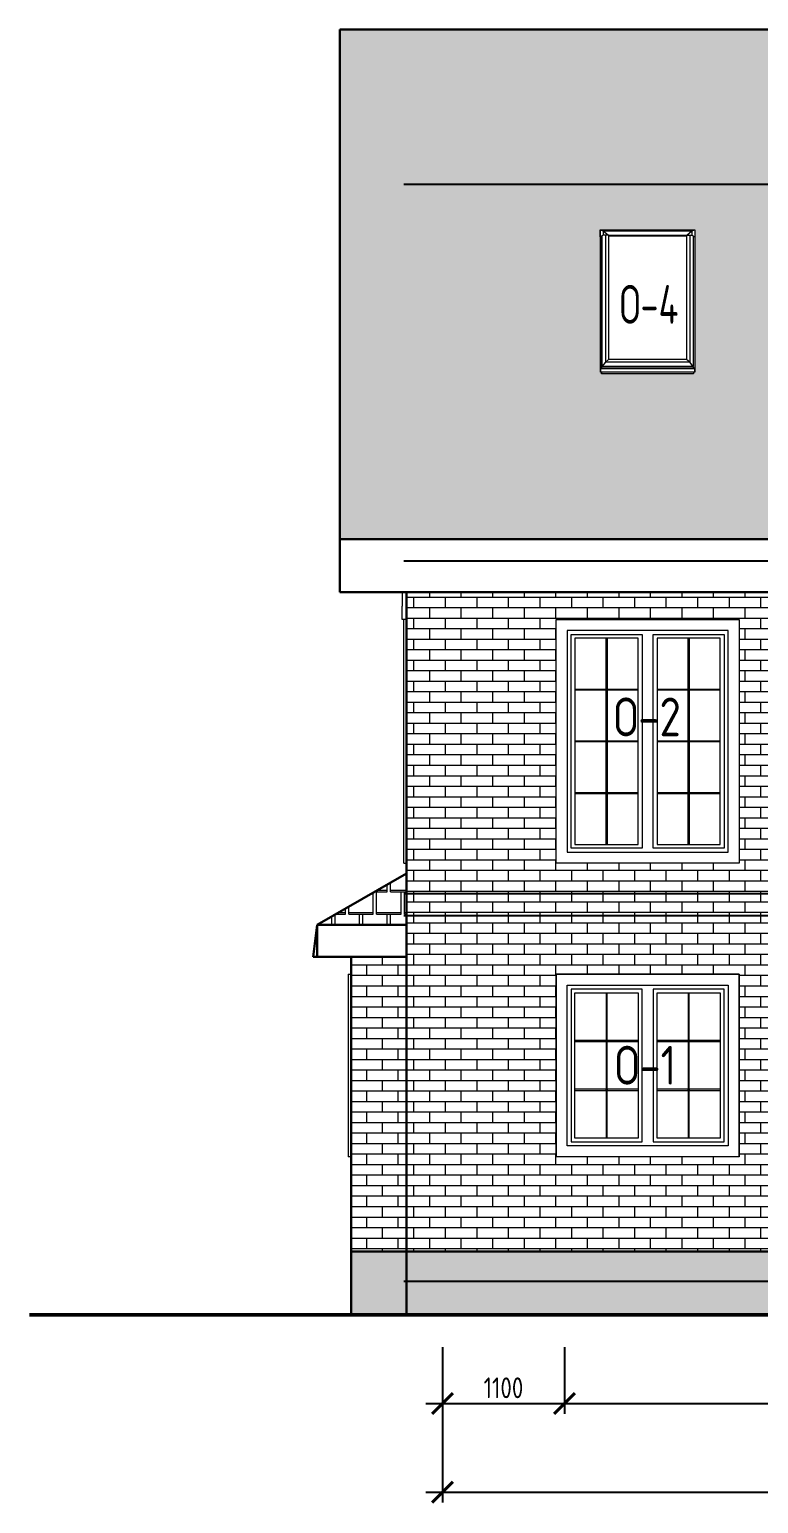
# Model space of a CAD drawing. Header units: millimetres. Extents: x -56498 to 234605, y -296269 to -29969.
# Drawn here: x 158259 to 164834, y -137920 to -124617 of the extents above; entities that cross this region are included whole.
import ezdxf
from ezdxf.enums import TextEntityAlignment as Align

# ---------------------------------------------------------------- set-up
doc = ezdxf.new("R2010")
doc.units = ezdxf.units.MM
doc.header["$LTSCALE"] = 100
doc.header["$PDMODE"] = 35
for name, color, linetype, lineweight in [('0.3', 7, 'Continuous', 30), ('0.5', 7, 'Continuous', 50), ('Примітки 0.09', 200, 'Continuous', 9), ('Розміри 0.09', 5, 'Continuous', 9), ('Тонкі 0.18', 142, 'Continuous', 18), ('Штрихування 0.09', 253, 'Continuous', 9)]:
    doc.layers.add(name, color=color, linetype=linetype, lineweight=lineweight)
doc.layers.add('ViewPorts', color=240, linetype='Continuous', plot=False)
doc.styles.add('GOST 2.304', font='CS_Gost2304.shx')
doc.styles.add('SPDS', font='SPDS.shx', dxfattribs={"width": 0.9})
doc.dimstyles.new('SPDS', dxfattribs={"dimscale": 100, "dimtxt": 2.5, "dimasz": 2.5, "dimexe": 1.25, "dimexo": 0.625, "dimtad": 1, "dimrnd": 0.001, "dimtxsty": 'GOST 2.304', "dimblk": 'ARCHTICK', "dimcen": 2.5, "dimdle": 2, "dimadec": 0, "dimazin": 2, "dimtfac": 0.75, "dimtmove": 1, "dimatfit": 3, "dimfxl": 0, "dimtolj": 1, "dimarcsym": 0})
pattern_1 = [(0, (15, 0), (125, 200), [220, -30]), (0, (15, 15), (125, 200), [220, -30]), (90, (235, 0), (-125, 200), [200, -200]), (90, (265, 0), (-125, 200), [200, -200])]

# ---------------------------------------------------------------- blocks, each defined once
blk = doc.blocks.new('_ArchTick')
at = {"color": 0, "linetype": 'ByBlock', "const_width": 0.15}
blk.add_lwpolyline([(-0.5, -0.5), (0.5, 0.5)], dxfattribs=at)
blk = doc.blocks.new('*D12')
at = {"layer": 'Defpoints', "color": 0, "transparency": 16777216}
for p in [(161984, -136461), (163084, -136461), (163084, -137017)]:
    blk.add_point(p, dxfattribs=at)
at = {"layer": 'Розміри 0.09', "color": 0, "lineweight": -2, "transparency": 16777216}
for p, q in [((161984, -136508), (161984, -137110)), ((163084, -136508), (163084, -137110)), ((161834, -137017), (163234, -137017))]:
    blk.add_line(p, q, dxfattribs=at)
at = {"layer": 'Розміри 0.09', "color": 0, "lineweight": -2, "transparency": 16777216, "xscale": 187.5, "yscale": 187.5, "zscale": 187.5, "rotation": 180}
blk.add_blockref('_ArchTick', (161984, -137017), dxfattribs=at)
at = {"layer": 'Розміри 0.09', "color": 0, "lineweight": -2, "transparency": 16777216, "xscale": 187.5, "yscale": 187.5, "zscale": 187.5}
blk.add_blockref('_ArchTick', (163084, -137017), dxfattribs=at)
at = {"layer": 'Розміри 0.09', "color": 0, "transparency": 16777216, "insert": (162534, -136876), "char_height": 187.5, "attachment_point": 5, "style": 'GOST 2.304'}
blk.add_mtext('\\A1;1100', dxfattribs=at)
blk = doc.blocks.new('*D13')
at = {"layer": 'Defpoints', "color": 0, "transparency": 16777216}
for p in [(163084, -136461), (169484, -136660), (169484, -137017)]:
    blk.add_point(p, dxfattribs=at)
at = {"layer": 'Розміри 0.09', "color": 0, "lineweight": -2, "transparency": 16777216}
for p, q in [((163084, -136508), (163084, -137110)), ((169484, -136707), (169484, -137110)), ((162934, -137017), (169634, -137017))]:
    blk.add_line(p, q, dxfattribs=at)
at = {"layer": 'Розміри 0.09', "color": 0, "lineweight": -2, "transparency": 16777216, "xscale": 187.5, "yscale": 187.5, "zscale": 187.5, "rotation": 180}
blk.add_blockref('_ArchTick', (163084, -137017), dxfattribs=at)
at = {"layer": 'Розміри 0.09', "color": 0, "lineweight": -2, "transparency": 16777216, "xscale": 187.5, "yscale": 187.5, "zscale": 187.5}
blk.add_blockref('_ArchTick', (169484, -137017), dxfattribs=at)
at = {"layer": 'Розміри 0.09', "color": 0, "transparency": 16777216, "insert": (166284, -136871), "char_height": 187.5, "attachment_point": 5, "style": 'GOST 2.304'}
blk.add_mtext('\\A1;6400', dxfattribs=at)
blk = doc.blocks.new('*D18')
at = {"layer": 'Defpoints', "color": 0, "transparency": 16777216}
for p in [(161984, -137017), (182984, -137017), (182984, -137817)]:
    blk.add_point(p, dxfattribs=at)
at = {"layer": 'Розміри 0.09', "color": 0, "lineweight": -2, "transparency": 16777216}
for p, q in [((161984, -137063), (161984, -137910)), ((182984, -137063), (182984, -137910)), ((161834, -137817), (183134, -137817))]:
    blk.add_line(p, q, dxfattribs=at)
at = {"layer": 'Розміри 0.09', "color": 0, "lineweight": -2, "transparency": 16777216, "xscale": 187.5, "yscale": 187.5, "zscale": 187.5, "rotation": 180}
blk.add_blockref('_ArchTick', (161984, -137817), dxfattribs=at)
at = {"layer": 'Розміри 0.09', "color": 0, "lineweight": -2, "transparency": 16777216, "xscale": 187.5, "yscale": 187.5, "zscale": 187.5}
blk.add_blockref('_ArchTick', (182984, -137817), dxfattribs=at)
at = {"layer": 'Розміри 0.09', "color": 0, "transparency": 16777216, "insert": (171868, -137669), "char_height": 187.5, "attachment_point": 5, "style": 'GOST 2.304'}
blk.add_mtext('\\A1;21000', dxfattribs=at)

msp = doc.modelspace()

# ---------------------------------------------------------------- hatches: boundary and pattern name
at = {"layer": 'Штрихування 0.09', "ltscale": 0.75}
h = msp.add_hatch(dxfattribs=at)
h.set_pattern_fill('SQSHNGLE', color=256, scale=500, style=0, pattern_type=2)
h.set_pattern_definition(pattern_1)
h.paths.add_polyline_path([(166484.132, -126486.868), (166482.181, -126487.889), (166482.181, -126424.836), (166909.171, -126424.836), (166909.171, -124616.629), (163834.182, -124616.629), (163834.182, -126424.836), (164261.127, -126424.836), (164261.127, -126487.889), (164259.177, -126486.866), (164259.177, -127679.927), (164259.177, -127723.222), (163834.182, -127723.222), (163834.182, -129216.656), (166909.171, -129216.656), (166909.171, -127723.222), (166484.132, -127723.222), (166484.132, -127679.927)])
h.paths.add_polyline_path([(163834.182, -124616.629), (161059.171, -124616.629), (161059.171, -129216.656), (163834.182, -129216.656), (163834.182, -127723.222), (163409.166, -127723.222), (163409.166, -127679.927), (163409.166, -126486.846), (163407.162, -126487.889), (163407.162, -126424.836), (163834.182, -126424.836)])
h.paths.add_polyline_path([(172214.128, -124933.064), (172214.128, -124616.629), (166909.171, -124616.629), (166909.171, -126424.836), (167336.161, -126424.836), (167336.161, -126487.889), (167334.135, -126486.846), (167334.135, -127679.927), (167334.135, -127723.222), (166909.171, -127723.222), (166909.171, -129216.656), (168559.166, -129216.656), (169496.961, -128117.534)])
h = msp.add_hatch(dxfattribs=at)
h.set_pattern_fill('AR-BRSTD', color=256, scale=1.4, style=0)
h.paths.add_polyline_path([(165474.228, -131566.621), (165159.229, -131566.621), (165159.229, -131646.609), (165474.228, -131646.609)], flags=17)
h.paths.add_polyline_path([(165474.228, -131686.603), (165226.686, -131686.603), (165474.228, -131868.864)], flags=17)
h.paths.add_polyline_path([(165474.228, -131968.211), (165159.229, -131736.276), (165159.229, -132306.922), (165474.228, -132074.987)], flags=17)
h.paths.add_polyline_path([(165709.758, -132141.619), (165518.731, -132141.619), (165226.686, -132356.595), (166001.803, -132356.595)], flags=17)
h.paths.add_polyline_path([(166069.26, -132141.619), (165844.696, -132141.619), (166069.26, -132306.922)], flags=17)
h.paths.add_polyline_path([(166383.792, -132141.619), (166159.228, -132141.619), (166159.228, -132306.922)], flags=17)
h.paths.add_polyline_path([(166709.757, -132141.619), (166518.73, -132141.619), (166226.685, -132356.595), (167001.803, -132356.595)], flags=17)
h.paths.add_polyline_path([(167069.26, -132141.619), (166844.696, -132141.619), (167069.26, -132306.922)], flags=17)
h.paths.add_polyline_path([(165474.153, -129941.65), (167124.186, -129941.65), (168774.143, -129941.65), (168774.143, -131041.634), (169159.151, -131041.634), (169159.151, -129941.65), (169159.151, -129821.593), (169159.151, -128911.636), (169159.151, -128898.636), (168559.166, -129601.814), (168559.127, -129601.78), (168480.154, -129694.333), (161659.171, -129694.333), (161659.171, -131041.634), (163009.166, -131041.634), (163009.166, -129941.65), (164659.191, -129941.65), (164659.191, -131041.634), (165474.153, -131041.634)])
h.paths.add_polyline_path([(165474.153, -131041.634), (164659.191, -131041.634), (164659.191, -132141.619), (163009.166, -132141.619), (163009.166, -131041.634), (161659.171, -131041.634), (161659.171, -133966.634), (163009.166, -133966.634), (163009.166, -133141.618), (164659.191, -133141.618), (164659.191, -133966.634), (165474.153, -133966.634), (165474.153, -133141.618), (168774.143, -133141.618), (168774.143, -133966.634), (169159.151, -133966.634), (169159.151, -132666.595), (165009.206, -132666.595), (165009.206, -132416.598), (165059.206, -132416.598), (165059.206, -131566.621), (165049.226, -131566.621), (165049.226, -131526.627), (165474.153, -131526.627)])
h.paths.add_polyline_path([(169159.151, -133966.634), (168774.143, -133966.634), (168774.143, -134791.651), (165474.153, -134791.651), (165474.153, -133966.634), (164659.191, -133966.634), (164659.191, -134791.576), (164659.191, -134791.651), (163009.166, -134791.651), (163009.166, -133966.634), (161659.171, -133966.634), (161659.171, -135646.592), (169159.151, -135646.592)])
h.paths.add_polyline_path([(169159.151, -131041.634), (168774.143, -131041.634), (168774.143, -131526.627), (169159.151, -131526.627)])
h.paths.add_polyline_path([(169069.258, -131566.621), (168774.218, -131566.621), (168774.218, -131646.609), (169069.258, -131646.609)], flags=17)
h.paths.add_polyline_path([(169001.801, -131686.603), (168774.218, -131686.603), (168774.218, -131854.172)], flags=17)
h.paths.add_polyline_path([(169069.258, -131736.276), (168774.218, -131953.515), (168774.218, -132089.741), (169069.258, -132306.922)], flags=17)
h.paths.add_polyline_path([(168774.218, -132189.07), (168774.218, -132356.595), (169001.801, -132356.595)], flags=17)
h = msp.add_hatch(dxfattribs=at)
h.set_pattern_fill('SQSHNGLE', color=256, scale=500, style=0, pattern_type=2)
h.set_pattern_definition(pattern_1)
h.paths.add_polyline_path([(161659.171, -132233.462), (160854.361, -132698.082), (161659.171, -132698.082)])
h = msp.add_hatch(dxfattribs=at)
h.set_pattern_fill('AR-BRSTD', color=256, scale=1.4, style=0)
h.paths.add_polyline_path([(161659.171, -132986.819), (161159.171, -132986.819), (161159.171, -133966.634), (161659.171, -133966.634)])
h.paths.add_polyline_path([(161659.171, -133966.634), (161159.171, -133966.634), (161159.171, -135646.592), (161659.171, -135646.592)])
at = {"layer": 'Штрихування 0.09'}
msp.add_hatch(color=256, dxfattribs=at).paths.add_polyline_path([(163884.149, -133276.607), (163784.201, -133276.607), (163784.201, -133276.982), (163884.149, -133276.982), (163884.149, -133276.607)], flags=0)
at = {"layer": 'Штрихування 0.09', "ltscale": 0.75}
h = msp.add_hatch(dxfattribs=at)
h.set_pattern_fill('FLGSTONE', scale=1000, angle=30, style=0, pattern_type=2)
h.set_pattern_definition([(30, (0, 0), (-500, 866.0254), [200, -800]), (30, (635.5, 459.3), (-500, 866.0254), [180, -820]), (30, (632.8, 503.9), (-500, 866.0254), [160, -840]), (30, (171.8, 422.5), (-500, 866.0254), [120, -40, 80, -760]), (30, (-150, 259.8), (-500, 866.0254), [60, -840, 60, -40]), (30, (169.1, 467.1), (-500, 866.0254), [200, -800]), (30, (626.7, 754.4), (-500, 866.0254), [140, -860]), (30, (131.1, 653), (-500, 866.0254), [140, -40, 260, -560]), (30, (128.4, 697.7), (-500, 866.0254), [240, -40, 60, -40, 40, -580]), (30, (-42.9, 714.3), (-500, 866.0254), [100, -900]), (30, (-62.9, 748.9), (-500, 866.0254), [120, -880]), (30, (100.3, 866.2), (-500, 866.0254), [100, -900]), (30, (-256.1, 683.5), (-500, 866.0254), [100, -900]), (30, (80.3, 900.9), (-500, 866.0254), [120, -880]), (30, (-310.7, 698.2), (-500, 866.0254), [120, -880]), (30, (-202.2, 830.1), (-500, 866.0254), [240, -240, 80, -40, 120, -280]), (30, (-222.2, 864.8), (-500, 866.0254), [240, -240, 240, -280]), (30, (-480, 831.4), (-500, 866.0254), [200, -800]), (120, (0, 0), (-866.0254, -500), [300, -540, 120, -40]), (120, (173.2, 100), (-866.0254, -500), [160, -600, 200, -40]), (120, (207.8, 120), (-866.0254, -500), [160, -600, 60, -40, 100, -40]), (120, (134.4, 447.1), (-866.0254, -500), [60, -940]), (120, (169.1, 467.1), (-866.0254, -500), [60, -940]), (120, (93.7, 677.7), (-866.0254, -500), [100, -900]), (120, (128.4, 697.7), (-866.0254, -500), [100, -900]), (120, (390.3, 363.9), (-866.0254, -500), [160, -460, 340, -40]), (120, (342.3, 567.1), (-866.0254, -500), [180, -820]), (120, (376.9, 587.1), (-866.0254, -500), [180, -820]), (120, (355.7, 343.9), (-866.0254, -500), [160, -440, 100, -40, 220, -40]), (120, (178.9, 1050.1), (-866.0254, -500), [180, -820]), (120, (193.5, 1104.8), (-866.0254, -500), [160, -840]), (120, (598.2, 483.9), (-866.0254, -500), [80, -920]), (120, (632.8, 503.9), (-866.0254, -500), [80, -340, 280, -300]), (120, (457.5, 887.7), (-866.0254, -500), [280, -720]), (120, (592.1, 734.4), (-866.0254, -500), [160, -840]), (120, (626.7, 754.4), (-866.0254, -500), [160, -840]), (120, (771.4, 583.9), (-866.0254, -500), [180, -560, 220, -40]), (75, (-300, 519.6), (-500, 866.0253), [169.7056, -1244.508]), (75, (-118.04, 324.45), (-500, 866.0253), [169.7056, -1244.508]), (75, (-73.4, 327.1), (-500, 866.0253), [169.7056, -1244.508]), (75, (90.5, 283.2), (-500, 866.0253), [169.7056, -1244.508]), (75, (127.85, 258.56), (-500, 866.0253), [169.7056, -1244.058]), (75, (568.9, 374.64), (-500, 866.0253), [113.137, -1301.0765]), (75, (592.8, 573.2), (-500, 866.0253), [141.4213, -1272.792]), (75, (555.5, 597.85), (-500, 866.0253), [141.4213, -1272.792]), (75, (492.1, 907.65), (-500, 866.0253), [254.5584, -1159.655]), (75, (546.74, 893), (-500, 866.0253), [84.853, -1329.3607]), (75, (613.54, 377.3), (-500, 866.0253), [84.853, -1329.3607]), (75, (78.4, 784.26), (-500, 866.0253), [84.853, -1329.3607]), (75, (41.05, 808.9), (-500, 866.0253), [56.5685, -1357.645]), (165, (-87.5, 711.6), (-866.0253, -500), [84.853, -1329.3607]), (165, (-62.9, 748.9), (-866.0253, -500), [113.137, -1301.0765]), (345, (421.4, 1190.14), (866.0253, 500), [141.4213, -1272.792]), (345, (-73.4, 327.1), (866.0253, 500), [169.7056, -1244.508]), (345, (-98.04, 289.8), (866.0253, 500), [197.99, -1216.2237]), (345, (-420, 727.46), (866.0253, 500), [113.137, -1301.0765]), (236.56505, (355.7, 343.92), (-866.0254, -500), [268.33, -1967.738]), (236.56505, (375.7, 309.3), (-866.0254, -500), [268.33, -1967.738]), (183.43495, (101.77, 543.73), (-866.0254, -500), [134.16, -44.72, 223.61, -1833.578]), (183.43495, (104.45, 499.1), (-866.0254, -500), [134.16, -44.72, 223.61, -1833.578]), (183.43495, (588.9, 340), (-866.0254, -500), [178.8854, -2057.1826]), (183.43495, (568.9, 374.64), (-866.0254, -500), [178.8854, -2057.1826]), (183.43495, (558.2, 553.2), (-866.0254, -500), [178.8854, -2057.1826]), (183.43495, (555.5, 597.85), (-866.0254, -500), [178.8854, -2057.1826]), (93.43495, (-76.8, 533), (-500, 866.0254), [178.8854, -2057.1826]), (93.43495, (-32.15, 535.7), (-500, 866.0254), [178.8854, -2057.1826]), (93.43495, (221.58, 936.2), (-500, 866.0254), [134.16, -2101.908]), (93.43495, (139.1, 519.1), (-500, 866.0254), [134.16, -2101.908]), (93.43495, (101.77, 543.73), (-500, 866.0254), [134.16, -2101.908]), (93.43495, (184.26, 960.86), (-500, 866.0254), [89.4427, -2146.6253]), (326.56505, (186.94, 916.2), (500, -866.0254), [178.8854, -2057.1826]), (326.56505, (221.58, 936.2), (500, -866.0254), [178.8854, -2057.1826])])
h.paths.add_polyline_path([(183309.139, -135646.592), (175809.181, -135646.592), (175809.181, -136216.577), (183309.139, -136216.577)])
h.paths.add_polyline_path([(183809.101, -135646.592), (183309.139, -135646.592), (183309.139, -136216.577), (183809.101, -136216.577)])
h.paths.add_polyline_path([(175809.181, -135646.592), (169159.151, -135646.592), (169159.151, -136216.577), (175809.181, -136216.577)])
h.paths.add_polyline_path([(169159.151, -135646.592), (161659.171, -135646.592), (161659.171, -136216.577), (169159.151, -136216.577)])
h.paths.add_polyline_path([(161659.171, -135646.592), (161159.171, -135646.592), (161159.171, -136216.577), (161659.171, -136216.577)])

# ---------------------------------------------------------------- linework, layer by layer
for p, q in [((163409.166, -126486.846), (163407.162, -126487.889)), ((164261.127, -126487.889), (164259.177, -126486.846))]:
    msp.add_line(p, q)
at = {"layer": '0.3'}
for p, q in [((161059.171, -124616.629), (161059.171, -129216.656)), ((172214.128, -124616.629), (161059.171, -124616.629)), ((172214.128, -124616.629), (161059.171, -124616.629)), ((161059.171, -124616.629), (161059.171, -129216.656)), ((161059.171, -129216.656), (168559.166, -129216.656)), ((161059.171, -129216.656), (168559.166, -129216.656)), ((161059.171, -129694.333), (161059.171, -129216.656)), ((168480.154, -129694.333), (161059.171, -129694.333)), ((168480.154, -129694.333), (161659.171, -129694.333)), ((161659.171, -129694.333), (161659.171, -136216.577)), ((161659.171, -136216.577), (161659.171, -129694.333)), ((161659.171, -132233.462), (160854.361, -132698.082)), ((161659.171, -132233.462), (160854.361, -132698.082)), ((160817.751, -132986.819), (160854.361, -132698.082)), ((160854.361, -132698.082), (161659.171, -132698.082)), ((160854.361, -132986.819), (160854.361, -132698.082)), ((160854.361, -132698.082), (161659.171, -132698.082)), ((161659.171, -132986.819), (160817.751, -132986.819)), ((161159.171, -132986.819), (161159.171, -134791.651)), ((161659.171, -132986.819), (161159.171, -132986.819)), ((161159.171, -136216.577), (161159.171, -132986.819)), ((161659.171, -136216.577), (161659.171, -132986.819)), ((161159.171, -135646.592), (183809.101, -135646.592))]:
    msp.add_line(p, q, dxfattribs=at)
at = {"layer": '0.5'}
msp.add_line((158259.171, -136216.577), (186709.101, -136216.577), dxfattribs=at)
at = {"layer": 'ViewPorts'}
for p, q in [((183309.139, -126016.592), (161634.184, -126016.592)), ((183309.139, -129216.592), (161634.184, -129216.592)), ((183309.139, -129416.592), (161634.184, -129416.592)), ((183309.139, -132416.592), (161634.184, -132416.592)), ((183309.139, -132616.592), (161634.184, -132616.592)), ((183309.139, -135916.592), (161634.184, -135916.592))]:
    msp.add_line(p, q, dxfattribs=at)
at = {"layer": 'Тонкі 0.18'}
for p, q in [((163407.162, -126487.889), (163407.162, -126424.836)), ((163407.162, -126424.836), (164261.127, -126424.836)), ((163407.162, -126424.836), (163407.162, -126487.889)), ((163407.162, -126424.836), (164261.127, -126424.836)), ((163407.162, -126487.889), (163407.162, -126503.594)), ((163409.166, -127710.766), (163409.166, -126486.846)), ((163409.166, -126486.846), (163409.166, -127679.927)), ((164259.177, -126486.846), (164259.177, -127710.766)), ((164259.177, -126486.846), (164259.177, -127679.927)), ((164261.127, -126424.836), (164261.127, -126487.889)), ((164261.127, -126424.836), (164261.127, -126487.889)), ((164261.127, -126487.889), (164261.127, -126503.594)), ((164259.177, -127679.927), (163409.166, -127679.927)), ((163409.166, -127679.927), (163409.166, -127710.766)), ((163419.168, -127710.766), (163409.166, -127710.766)), ((164259.177, -127710.766), (163409.166, -127710.766)), ((163419.168, -127723.222), (163419.168, -127710.766)), ((163419.168, -127710.766), (163419.168, -127723.222)), ((164259.177, -127710.766), (164249.197, -127710.766)), ((164249.197, -127710.766), (164249.197, -127723.222)), ((164249.197, -127710.766), (164249.197, -127723.222)), ((164259.177, -127710.766), (164259.177, -127679.927)), ((164249.197, -127723.222), (163419.168, -127723.222)), ((164249.197, -127723.222), (163419.168, -127723.222)), ((163009.166, -132141.619), (163009.166, -129941.65)), ((163009.166, -129941.65), (164659.191, -129941.65)), ((163009.166, -132141.619), (163009.166, -129941.65)), ((163009.166, -129941.65), (164659.191, -129941.65)), ((164659.191, -129941.65), (164659.191, -132141.619)), ((164659.191, -129941.65), (164659.191, -132141.619)), ((163109.166, -130041.597), (163109.166, -132041.596)), ((164559.169, -130041.597), (163109.166, -130041.597)), ((164559.169, -132041.596), (164559.169, -130041.597)), ((163109.166, -132041.596), (164559.169, -132041.596)), ((164659.191, -132141.619), (163009.166, -132141.619)), ((164659.191, -132141.619), (163009.166, -132141.619)), ((163009.166, -134791.651), (163009.166, -133141.618)), ((163009.166, -133141.618), (164659.191, -133141.618)), ((163009.166, -133141.618), (163009.166, -134791.651)), ((164659.191, -133141.618), (163009.166, -133141.618)), ((164659.191, -133141.618), (164659.191, -134791.651)), ((164659.191, -134791.576), (164659.191, -133141.618)), ((163109.166, -134691.628), (163109.166, -133241.64)), ((163109.166, -133241.64), (164559.169, -133241.64)), ((164559.169, -133241.64), (164559.169, -134691.628)), ((164559.169, -134691.628), (163109.166, -134691.628)), ((164659.191, -134791.651), (163009.166, -134791.651))]:
    msp.add_line(p, q, dxfattribs=at)
at = {"layer": 'Штрихування 0.09'}
for p, q in [((163407.162, -126424.836), (163434.168, -126433.713)), ((163434.168, -126473.76), (163407.162, -126487.889)), ((163422.169, -126480.04), (163422.169, -127658.774)), ((163434.168, -126433.713), (163434.168, -126473.76)), ((163434.168, -126433.713), (163481.162, -126473.76)), ((163434.168, -126433.713), (164234.19, -126433.713)), ((163481.162, -126473.76), (163434.168, -126473.76)), ((163454.6, -126473.76), (163454.6, -127619.231)), ((163481.162, -126477.421), (163481.162, -126473.76)), ((163481.162, -126473.76), (164187.142, -126473.76)), ((163481.162, -126477.421), (164187.142, -126477.421)), ((163482.723, -126477.421), (163482.723, -127595.264)), ((163482.723, -126478.322), (164185.642, -126478.322)), ((164185.642, -126477.421), (164185.642, -127595.264)), ((164187.142, -126473.76), (164234.19, -126433.713)), ((164187.142, -126477.421), (164187.142, -126473.76)), ((164187.142, -126473.76), (164234.19, -126473.76)), ((164213.705, -126473.76), (164213.705, -127619.231)), ((164234.19, -126433.713), (164261.127, -126424.836)), ((164234.19, -126433.713), (164234.19, -126473.76)), ((164234.19, -126473.76), (164261.127, -126487.889)), ((164246.195, -126480.04), (164246.195, -127658.774)), ((163425.051, -127665.325), (163409.166, -127679.927)), ((163454.6, -127619.231), (163422.169, -127658.774)), ((164246.195, -127658.774), (163422.169, -127658.774)), ((163422.169, -127658.774), (163422.169, -127665.325)), ((164246.195, -127665.325), (163422.169, -127665.325)), ((163482.723, -127595.264), (163454.6, -127619.231)), ((164213.705, -127619.231), (163454.6, -127619.231)), ((164185.642, -127595.264), (163482.723, -127595.264)), ((164213.705, -127619.231), (164185.642, -127595.264)), ((164246.195, -127658.774), (164213.705, -127619.231)), ((164259.177, -127679.927), (164243.269, -127665.325)), ((164246.195, -127665.325), (164246.195, -127658.774)), ((161624.166, -129821.593), (161624.166, -129694.333)), ((161624.166, -129821.593), (161619.169, -129821.593)), ((161619.169, -129941.65), (161619.169, -129821.593)), ((161659.171, -129941.65), (161619.169, -129941.65)), ((161634.169, -132141.619), (161634.169, -129941.65)), ((163144.17, -132006.629), (163144.17, -130076.639)), ((163144.17, -130076.639), (163784.201, -130076.639)), ((163784.201, -130076.639), (163784.201, -132006.629)), ((163884.149, -132006.629), (163884.149, -130076.639)), ((163884.149, -130076.639), (164524.127, -130076.639)), ((164524.127, -130076.639), (164524.127, -132006.629)), ((163179.167, -130111.605), (163179.167, -131971.588)), ((163749.16, -130111.605), (163179.167, -130111.605)), ((163459.17, -130569.097), (163459.17, -130111.605)), ((163469.164, -130111.605), (163469.164, -130569.097)), ((163749.16, -131971.588), (163749.16, -130111.605)), ((163919.19, -130111.605), (163919.19, -131971.588)), ((164489.161, -130111.605), (163919.19, -130111.605)), ((164199.148, -130569.097), (164199.148, -130111.605)), ((164209.128, -130111.605), (164209.128, -130569.097)), ((164489.161, -131971.588), (164489.161, -130111.605)), ((163179.167, -130569.097), (163459.17, -130569.097)), ((163459.17, -130579.152), (163179.167, -130579.152)), ((163459.17, -130569.097), (163459.17, -130579.152)), ((163459.17, -131036.644), (163459.17, -130579.152)), ((163469.164, -130579.152), (163469.164, -130569.097)), ((163469.164, -130569.097), (163749.16, -130569.097)), ((163469.164, -130579.152), (163469.164, -131036.644)), ((163749.16, -130579.152), (163469.164, -130579.152)), ((163919.19, -130569.097), (164199.148, -130569.097)), ((164199.148, -130579.152), (163919.19, -130579.152)), ((164199.148, -130569.097), (164199.148, -130579.152)), ((164199.148, -131036.644), (164199.148, -130579.152)), ((164209.128, -130579.152), (164209.128, -130569.097)), ((164209.128, -130569.097), (164489.161, -130569.097)), ((164209.128, -130579.152), (164209.128, -131036.644)), ((164489.161, -130579.152), (164209.128, -130579.152)), ((163179.167, -131036.644), (163459.17, -131036.644)), ((163459.17, -131036.644), (163459.17, -131046.624)), ((163469.164, -131046.624), (163469.164, -131036.644)), ((163469.164, -131036.644), (163749.16, -131036.644)), ((163919.19, -131036.644), (164199.148, -131036.644)), ((164199.148, -131036.644), (164199.148, -131046.624)), ((164209.128, -131046.624), (164209.128, -131036.644)), ((164209.128, -131036.644), (164489.161, -131036.644)), ((163459.17, -131046.624), (163179.167, -131046.624)), ((163459.17, -131504.116), (163459.17, -131046.624)), ((163469.164, -131046.624), (163469.164, -131504.116)), ((163749.16, -131046.624), (163469.164, -131046.624)), ((164199.148, -131046.624), (163919.19, -131046.624)), ((164199.148, -131504.116), (164199.148, -131046.624)), ((164209.128, -131046.624), (164209.128, -131504.116)), ((164489.161, -131046.624), (164209.128, -131046.624)), ((163179.167, -131504.116), (163459.17, -131504.116)), ((163459.17, -131514.096), (163179.167, -131514.096)), ((163459.17, -131504.116), (163459.17, -131514.096)), ((163459.17, -131971.588), (163459.17, -131514.096)), ((163469.164, -131514.096), (163469.164, -131504.116)), ((163469.164, -131504.116), (163749.16, -131504.116)), ((163469.164, -131514.096), (163469.164, -131971.588)), ((163749.16, -131514.096), (163469.164, -131514.096)), ((163919.19, -131504.116), (164199.148, -131504.116)), ((164199.148, -131514.096), (163919.19, -131514.096)), ((164199.148, -131504.116), (164199.148, -131514.096)), ((164199.148, -131971.588), (164199.148, -131514.096)), ((164209.128, -131514.096), (164209.128, -131504.116)), ((164209.128, -131504.116), (164489.161, -131504.116)), ((164209.128, -131514.096), (164209.128, -131971.588)), ((164489.161, -131514.096), (164209.128, -131514.096)), ((163179.167, -131971.588), (163749.16, -131971.588)), ((163919.19, -131971.588), (164489.161, -131971.588)), ((163784.201, -132006.629), (163144.17, -132006.629)), ((164524.127, -132006.629), (163884.149, -132006.629)), ((161634.169, -132141.619), (161659.171, -132141.619)), ((161134.169, -133141.618), (161134.169, -134791.651)), ((161134.169, -133141.618), (161159.171, -133141.618)), ((163144.17, -133276.607), (163144.17, -134656.587)), ((163784.201, -133276.607), (163144.17, -133276.607)), ((163784.201, -134656.587), (163784.201, -133276.607)), ((163884.149, -133276.607), (163884.149, -134656.587)), ((164524.127, -133276.607), (163884.149, -133276.607)), ((164524.127, -134656.587), (164524.127, -133276.607)), ((163179.167, -134621.62), (163179.167, -133311.649)), ((163179.167, -133311.649), (163749.16, -133311.649)), ((163459.17, -133311.649), (163459.17, -133741.603)), ((163469.164, -133741.603), (163469.164, -133311.649)), ((163749.16, -133311.649), (163749.16, -134621.62)), ((163919.19, -134621.62), (163919.19, -133311.649)), ((163919.19, -133311.649), (164489.161, -133311.649)), ((164199.148, -133311.649), (164199.148, -133741.603)), ((164209.128, -133741.603), (164209.128, -133311.649)), ((164489.161, -133311.649), (164489.161, -134621.62)), ((163459.17, -133741.603), (163179.167, -133741.603)), ((163179.167, -133751.582), (163459.17, -133751.582)), ((163459.17, -133751.582), (163459.17, -133741.603)), ((163459.17, -133751.582), (163459.17, -134181.611)), ((163749.16, -133741.603), (163469.164, -133741.603)), ((163469.164, -133741.603), (163469.164, -133751.582)), ((163469.164, -134181.611), (163469.164, -133751.582)), ((163469.164, -133751.582), (163749.16, -133751.582)), ((164199.148, -133741.603), (163919.19, -133741.603)), ((163919.19, -133751.582), (164199.148, -133751.582)), ((164199.148, -133751.582), (164199.148, -133741.603)), ((164199.148, -133751.582), (164199.148, -134181.611)), ((164489.161, -133741.603), (164209.128, -133741.603)), ((164209.128, -133741.603), (164209.128, -133751.582)), ((164209.128, -134181.611), (164209.128, -133751.582)), ((164209.128, -133751.582), (164489.161, -133751.582)), ((163459.17, -134181.611), (163179.167, -134181.611)), ((163179.167, -134191.591), (163459.17, -134191.591)), ((163459.17, -134191.591), (163459.17, -134181.611)), ((163459.17, -134191.591), (163459.17, -134619.519)), ((163749.16, -134181.611), (163469.164, -134181.611)), ((163469.164, -134181.611), (163469.164, -134191.591)), ((163469.164, -134619.519), (163469.164, -134191.591)), ((163469.164, -134191.591), (163749.16, -134191.591)), ((164199.148, -134181.611), (163919.19, -134181.611)), ((163919.19, -134191.591), (164199.148, -134191.591)), ((164199.148, -134191.591), (164199.148, -134181.611)), ((164199.148, -134191.591), (164199.148, -134621.62)), ((164489.161, -134181.611), (164209.128, -134181.611)), ((164209.128, -134181.611), (164209.128, -134191.591)), ((164209.128, -134621.62), (164209.128, -134191.591)), ((164209.128, -134191.591), (164489.161, -134191.591)), ((163749.16, -134621.62), (163179.167, -134621.62)), ((164489.161, -134621.62), (163919.19, -134621.62)), ((163144.17, -134656.587), (163784.201, -134656.587)), ((163884.149, -134656.587), (164524.127, -134656.587))]:
    msp.add_line(p, q, dxfattribs=at)
at = {"layer": 'Штрихування 0.09', "ltscale": 75}
msp.add_line((161159.171, -134791.651), (161134.169, -134791.651), dxfattribs=at)

# ---------------------------------------------------------------- texts
at = {"layer": 'Примітки 0.09', "style": 'SPDS', "width": 0.85}
msp.add_text('О-4', height=350, dxfattribs=at).set_placement((163847.18, -127272.684), align=Align.CENTER)
at = {"layer": 'Примітки 0.09', "style": 'SPDS'}
for s, p in [('О-2', (163831.452, -130996.37)), ('О-1', (163816.049, -134139.862))]:
    msp.add_text(s, height=350, dxfattribs=at).set_placement(p, align=Align.CENTER)

# ---------------------------------------------------------------- dimensions: what is measured, and where the dimension line sits
at = {"layer": 'Розміри 0.09'}
for base, p1, p2, picture, middle in [((163084.165, -137016.577), (161984.165, -136460.639), (163084.165, -136460.639), '*D12', (162534.165, -136875.952)), ((169484.165, -137016.577), (163084.165, -136460.639), (169484.165, -136659.838), '*D13', (166284.165, -136870.526))]:
    dim = msp.add_linear_dim(base=base, p1=p1, p2=p2, dimstyle='SPDS', override={"dimscale": 75, "dimlfac": 1, "dimtxsty": 'GOST 2.304', "dimblk1": 'ArchTick', "dimblk2": 'ArchTick', "dimsah": 1, "dimtolj": 1}, dxfattribs=at)
    dim.commit()
    dim.dimension.update_dxf_attribs({"geometry": picture, "text_midpoint": middle})
dim = msp.add_linear_dim(base=(182984.165, -137816.577), p1=(161984.165, -137016.577), p2=(182984.165, -137016.577), dimstyle='SPDS', override={"dimscale": 75, "dimlfac": 1, "dimtxsty": 'GOST 2.304', "dimblk1": 'ArchTick', "dimblk2": 'ArchTick', "dimsah": 1, "dimtolj": 1}, dxfattribs=at)
dim.commit()
dim.dimension.update_dxf_attribs({"geometry": '*D18', "text_midpoint": (171868.29, -137816.577), "dimtype": 160})

doc.saveas('drawing.dxf')
